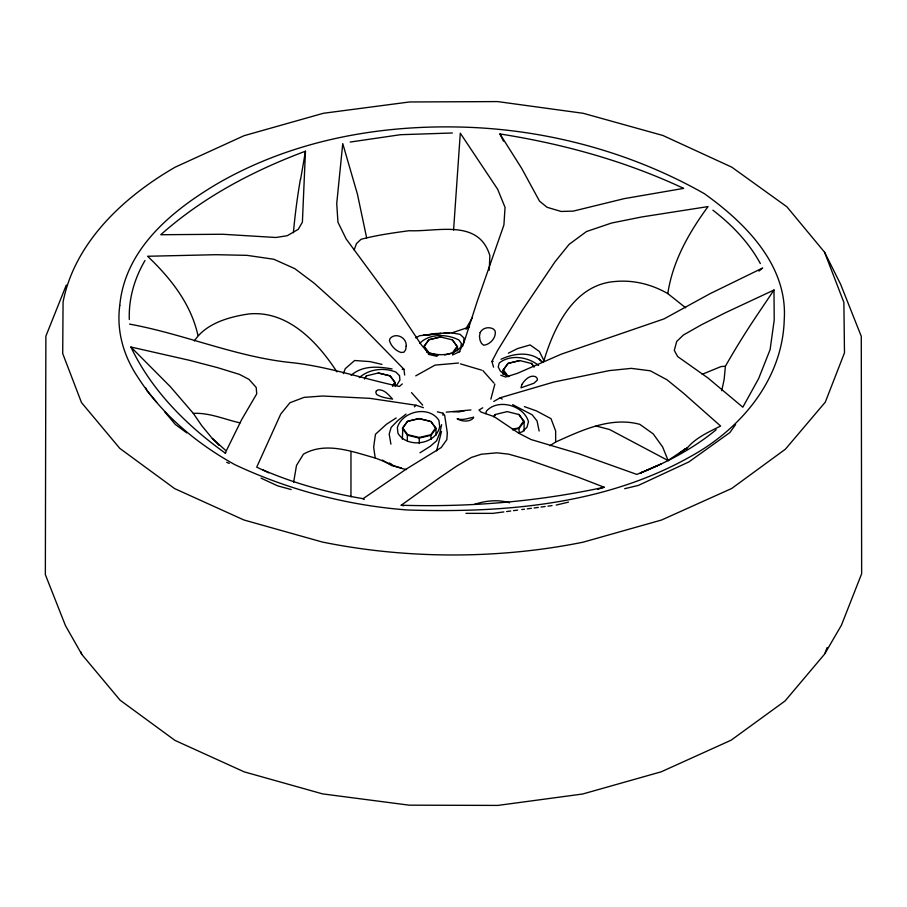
<?xml version="1.0" encoding="UTF-8"?>
<svg xmlns="http://www.w3.org/2000/svg" width="907" height="907" viewBox="0 0 907 907"><rect width="100%" height="100%" fill="white"/><g stroke="black" fill="none" stroke-linecap="round" stroke-linejoin="round"><path stroke-width="1.36" d="M350.964 496.809L350.964 451.516M419.261 443.534L419.261 437.469L407.662 434.668L402.81 427.968L407.549 421.29L419.102 418.558L430.7 421.358L436.006 428.41L436.006 435.235M431.142 439.362L430.814 434.736L435.553 428.059M519.212 432.412L518.895 427.787L523.634 421.109L518.77 414.408M524.087 431.006L524.087 421.46L519.099 414.578L507.172 411.608L495.301 414.51L493.669 416.801M549.925 445.745L555.651 442.026L555.662 431.018L551.025 418.694L536.581 410.962L524.371 406.608M428.83 353.594L423.841 346.712L428.705 339.853L440.587 336.95L452.502 339.921L457.491 346.814L457.491 350.896M293.619 482.309L296.498 465.461L303.426 454.169C325.817 441.324 352.37 451.686 375.215 458.024C385.702 461.663 395.554 467.502 406.529 469.565M408.535 421.154L419.102 418.558M442.967 415.304L443.024 413.218L437.355 411.823M534.189 366.984L531.695 363.537L519.768 360.567L507.897 363.469L503.022 370.328L503.022 374.421M129.316 319.502C128.545 298.698 134.508 278.381 144.995 260.524M364.841 378.151L366.473 375.861L378.344 372.958L389.942 375.759L395.248 382.811L395.248 385.543M489.258 270.161L489.859 255.638C478.794 218.53 437.548 231.977 409.136 230.707C393.014 232.895 376.824 235.174 361.054 239.289L356.462 243.598L354.149 250.026M453.579 230.129L460.291 133.182L497.66 189.257L505.052 207.42L503.907 225.015L477.263 301.237L464.418 341.066L459.35 351.814L452.468 355M300.602 179.337L305.466 151.197C252.996 170.811 202.783 197.284 160.766 234.732L222.566 234.255L275.819 237.487L287.202 235.729L298.256 229.346L302.394 222.136L305.466 151.197M441.505 431.403L436.573 450.904M721.757 390.702L724.16 379.341L725.396 366.247A273.823 92.956 -59.4 0 1 757.379 314.684L773.988 290.013L774.215 320.046L770.1 349.649L758.649 378.559L742.822 407.198L708.152 378.128L677.665 356.553L674.298 350.431L676.679 341.474L683.39 335.023L701.621 324.683L725.566 312.666L773.988 290.013M441.63 424.646L439.85 432.866L436.607 440.802L430.315 446.267L419.975 452.774M685.658 307.79L667.801 293.596C672.631 261.205 688.957 232.623 708.038 206.581L641.702 216.966L611.601 223.02L586.478 231.546L569.143 244.334L554.959 261.874L522.33 310.251L497.41 350.839L491.9 361.451L493.578 367.176M490.868 399.125L494.859 384.092M485.767 413.671L486.503 411.018C498.102 398.139 523.951 405.463 528.475 421.698L526.956 427.276L522.296 431.777L518.645 432.99M462.502 346.531L463.783 342.857L463.942 338.005L460.076 334.343L451.867 332.858L443.738 333.311M825.121 652.802L827.139 647.609M343.345 373.616L345.272 368.673L354.626 360.51L370.022 361.61L381.949 364.399M66.302 285.059L45.872 336.168L45.35 574.63L65.451 625.603L81.811 654.401L120.121 700.215L175.028 740.429L244.21 771.857L322.575 793.886L409.159 805.167L497.841 805.416L582.657 794.01L661.203 771.812L731.133 740.18L785.077 700.952L824.622 654.094L841.458 625.138L861.65 573.734L861.276 336.327L840.608 284.265L824.576 252.248L786.925 206.819L731.779 167.16L662.881 135.472L583.246 113.307L497.603 101.584L409.545 101.969L323.357 113.284L244.085 135.687L175.176 167.16A391.688 226.138 0 0 0 63.071 301.997L62.708 353.549L81.483 402.561L119.792 448.375L174.643 488.612L243.926 519.983L322.291 542.023A392.448 226.58 0 0 0 583.031 542.193L661.588 520.006L731.7 488.476L785.451 449.146L825.325 402.096L844.485 352.812L843.873 302.382L824.576 252.248M225.185 453.081L241.738 419.476L256.726 393.865L256.205 387.482L249.006 379.375L239.414 374.376L217.431 367.607L189.064 360.215L130.903 347.018C151.673 390.622 186.343 425.179 225.185 453.081L225.854 452.808M465.79 328.958L472.116 318.108M194.415 340.93C205.753 323.368 229.063 316.894 248.654 313.981C287.723 310.081 317.416 341.962 336.95 371.87M686.474 448.954C694.977 438.047 708.458 432.151 720.612 426.041L683.493 393.196L667.03 379.795L650.285 370.804L631.34 368.367L609.198 370.623L553.939 382.006L500.211 397.776L493.771 401.45M364.421 379.035L366.473 375.861M392.436 385.792L394.794 382.459M392.822 386.246L395.248 382.811L390.259 375.929L378.344 373.049M423.841 346.712L429.034 339.694L440.587 336.95M452.298 353.129L457.037 346.451L452.185 339.751M452.627 353.662L457.491 346.814L457.037 346.451M507.183 376.065L503.022 370.328L508.215 363.299L519.768 360.567M494.043 416.574L495.301 414.51M735.6 424.533L729.84 432.594L688.855 461.935L638.358 485.415L624.662 488.692M419.714 343.436C429.294 333.3 447.049 333.923 458.806 339.966L461.346 343.356L460.813 347.143C452.559 356.315 437.412 356.009 426.607 352.086M414.408 406.846L416.064 405.236L423.399 407.685M402.311 383.956L399.363 386.439C363.877 378.922 329.332 366.893 293.029 362.777C236.931 357.415 184.801 334.161 129.565 324.116M758.978 271.08L762.628 268.007L709.943 293.743L664.094 318.867L561.354 354.138L517.409 373.333L505.732 377.017L500.743 375.226M678.844 453.84L684.944 448.999M406.03 414.102L397.958 420.451L391.178 427.333L389.194 434.079L390.917 444.169M403.774 505.755L401.211 505.233L439.215 477.989L456.743 466.062L471.345 457.457L481.402 454.214L496.911 452.831L508.623 454.146L528.316 459.724L578.11 477.161L604.187 487.24L597.838 489.315M402.81 427.968L402.345 439.226M679.162 453.795L686.712 448.069L669.037 459.815M716.167 429.748C693.538 448.364 667.507 462.094 640.433 473.012L657.836 465.416M394.953 386.189L397.164 384.557L399.919 380.033L399.522 375.691L396.008 372.142C384.058 367.199 369.138 369.002 359.297 377.607M263.007 469.917C294.979 483.805 328.788 492.83 363.095 498.68L406.495 468.93L441.199 447.559L446.822 439.68L447.321 432.979L444.679 415.327L443.024 413.218M466.504 328.924L469.497 326.974L451.867 332.858M396.166 417.968L386.45 424.261L375.453 434.26L373.661 447.14L375.215 458.024M351.134 375.328C362.528 365.204 378.174 366.462 392.096 368.934M482.773 407.799L478.975 410.032L481.118 412.095L494.054 416.585L518.895 433.297L531.151 439.578L578.757 453.67L636.816 474.418L643.324 471.799M415.746 375.861L435.043 365.113L458.568 363.027M415.667 337.835L419.76 335.703L441.029 333.459M407.549 421.29L402.345 428.319L407.334 435.201L407.334 440.655M459.35 351.814L459.928 351.519M508.351 353.197L517.636 348.526L530.142 344.943L539.382 351.474L543.951 360.601C554.268 326.225 574.482 284.413 615.127 281.499C633.619 279.775 651.804 284.401 667.801 293.596M555.651 442.026C581.727 430.326 610.717 416.46 639.832 424.351L653.176 433.841L662.643 446.992L668.266 460.847M702.199 374.296L721.076 366.564L725.396 366.247M640.433 473.012L661.124 463.987M500.981 359.285C514.099 353.027 531.921 350.85 542.805 362.347M474.474 504.383C485.608 500.653 498.238 499.292 509.598 502.818M130.903 347.018L170.369 386.722L193.35 413.411C209.154 412.47 224.709 419.442 239.992 422.855M556.184 505.074L568.508 502.127M444.6 354.954L451.017 353.424M419.261 437.469L430.814 434.736M512.466 429.306L518.895 427.787M512.614 429.884L519.212 428.319L524.087 421.46L523.634 421.109M464.747 410.599L458.829 411.948L452.82 411.665M604.187 487.24C537.534 501.696 469.338 507.33 401.211 505.233M350.204 142.048L400.497 134.701L452.378 132.989M503.85 511.911L492.83 513.362L465.96 513.351M506.605 511.559L510.732 511.015M513.487 510.652L517.625 510.119M521.752 509.575L524.507 509.212M527.262 508.85L531.389 508.317M534.144 507.954L538.282 507.41M541.025 507.047L545.164 506.514M547.919 506.151L552.046 505.607M402.198 369.432L403.932 369.251L404.681 375.056M446.255 412.152L470.926 409.964M491.9 361.451L493.17 361.371M441.233 333.459L423.376 335.341L436.278 333.493L449.679 333.005L444.056 333.311M428.376 354.32L437.049 356.36M416.064 405.236L369.761 398.332L322.586 396.019L304.06 397.379L289.945 402.742L280.751 414.034L256.715 467.15L268.846 472.864M499.938 133.953C563.281 143.896 625.501 161.117 683.651 188.384L624.22 198.644L573.247 211.116L561.104 211.456L547.068 207.295L539.506 201.116L521.593 168.237L499.938 133.953L503.442 141.118M401.37 467.933L391.745 465.62L382.403 460.087M438.172 355.238L429.147 353.061L424.295 346.361M419.091 418.649L429.691 421.211M407.334 435.201L419.261 438.081L431.142 435.269L436.006 428.41L431.018 421.528M595.978 425.984L609.606 429.544L667.722 460.348M291.181 489.542L277.542 485.812L261.023 478.159M460.507 363.888L481.458 370.09M508.918 376.45L505.346 374.965L500.369 371.122L498.226 366.95L499.224 362.993C510.437 354.104 527.987 356.802 538.611 365.442M512.648 404.647L532.228 414.828L537.069 420.973L539.132 431.029M226.716 462.264L229.267 463.443M389.409 463.001L391.745 464.384M500.211 397.776L502.183 399.057M363.095 498.68L364.217 499.485M186.774 432.866L175.357 424.476L164.689 411.778M712.902 210.186C731.926 224.823 748.842 242.35 760.349 263.574M211.977 438.16L225.367 450.155M212.215 438.217L219.029 445.337M403.932 369.251L360.238 324.615L314.196 283.211L294.798 268.653L273.812 259.255L246.987 255.343L216.059 254.697L147.614 256.262C170.561 278.109 190.878 303.664 197.919 335.25M482.762 370.487L493.93 383.049M411.517 392.606L422.685 405.168M429.567 354.456L421.381 344.887L394.647 304.752L346.179 238.995L337.948 222.226L336.735 203.519L342.755 143.601L357.426 194.155L366.655 237.838M156.684 402.266L146.911 390.634L145.891 388.015M211.24 437.197L201.739 425.644L193.35 413.411M531.377 363.367L533.804 366.723M503.476 369.977L508.339 376.677M538.996 358.673L540.504 360.941M80.78 651.759L81.811 654.401M293.392 232.759A275.082 103.863 -88.2 0 1 300.421 179.144M119.769 305.478C116.379 330.942 123.488 355.759 137.717 377.006C161.548 414.25 196.445 443.398 234.902 464.69C289.163 490.165 348.005 505.573 407.753 509.995C503.907 513.09 604.992 504.802 690.363 456.629C740.962 428.932 782.56 379.545 784.238 319.695C787.843 265.229 745.293 222.929 704.342 193.667C629.333 151.106 542.59 128.295 456.414 126.98C373.661 125.461 289.696 141.821 217.476 183.611C171.865 210.583 125.007 248.983 119.769 305.478M406.189 346.213L405.622 349.807L403.91 352.222L400.996 352.472C395.531 350.748 391.008 345.986 389.432 340.51L390.067 338.481C395.894 331.973 407.084 337.767 406.189 346.213M473.545 417.288L473.42 418.059C469.316 422.492 461.017 421.483 457.139 418.671C462.706 420.803 468.103 418.104 473.545 417.288M480.154 332.495L479.474 336.304L480.03 340.25L481.492 343.436L483.703 345.216C490.097 344.66 496.571 337.551 495.109 330.953L493.646 329.173C489.168 326.361 482.671 327.688 480.154 332.495M376.303 391.019L375.849 392.674L376.598 394.375C381.257 397.515 387.176 398.071 392.572 399.114C388.729 394.908 384.319 389.25 377.992 389.885L376.303 391.019M439.702 426.528C436.233 444.781 407.322 448.682 397.958 433.274L397.368 427.48C402.47 410.984 429.192 405.157 438.92 420.417L439.702 426.528M521.865 384.523L520.981 387.845L533.94 383.23L537.375 380.078L537.137 378.219L535.674 376.688C529.824 374.455 524.688 380.01 521.865 384.523"/></g></svg>
